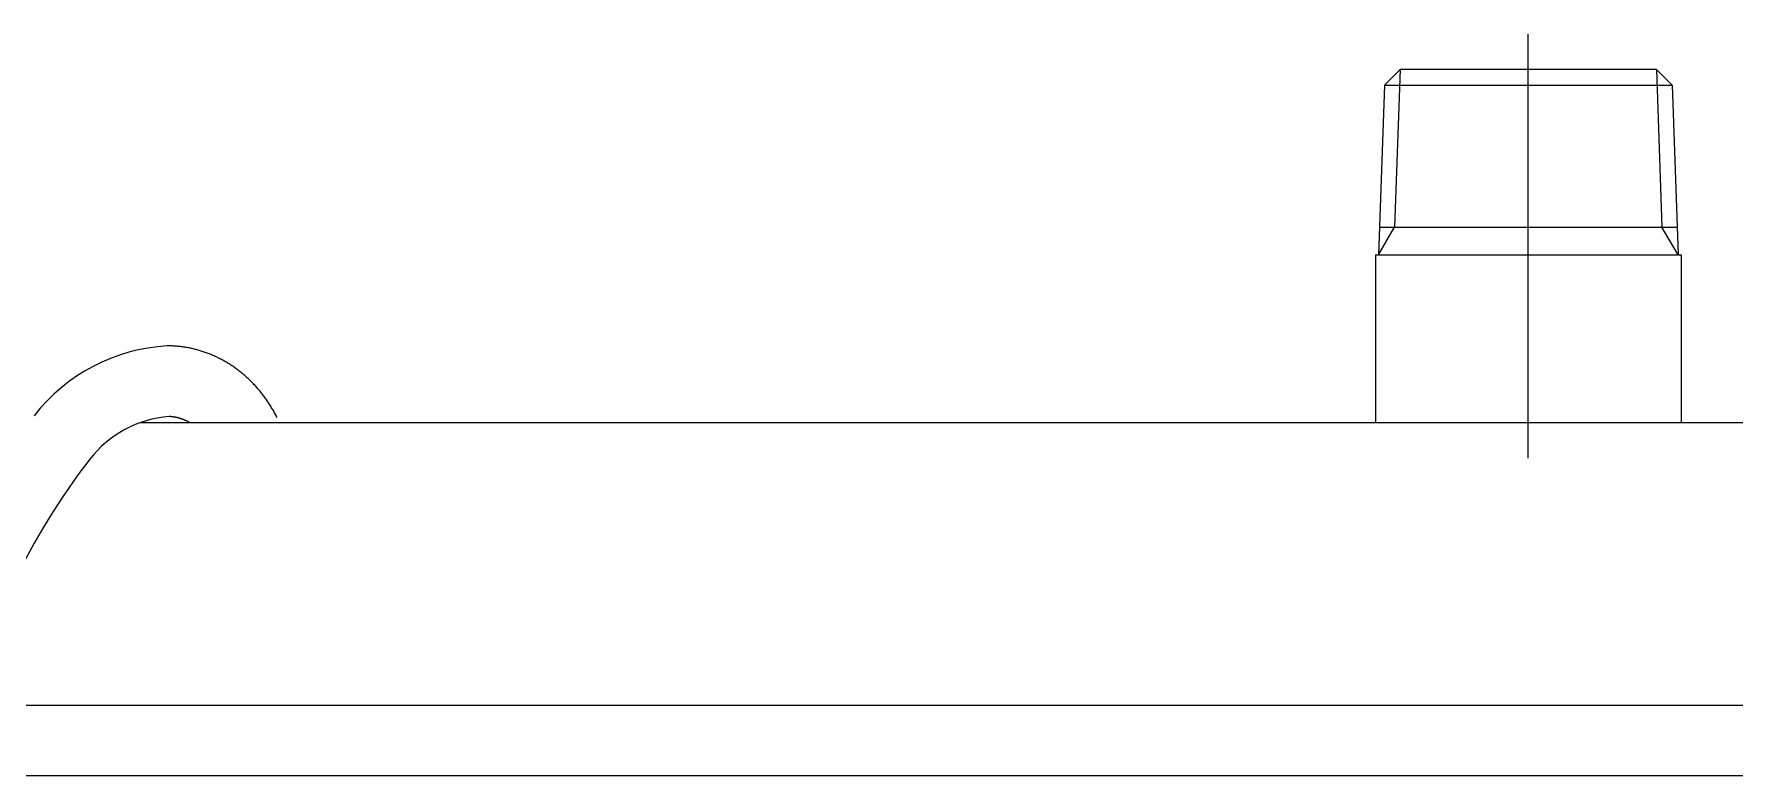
# Model space of a CAD drawing. Extents: x -277 to 885, y -771 to 197.
# Drawn here: x -124.7 to -28.4, y -347.1 to -305.1 of the extents above; entities that cross this region are included whole.
import ezdxf

# ---------------------------------------------------------------- set-up
doc = ezdxf.new("R2010")
doc.units = 0
doc.linetypes.add('CENTER', pattern=[50.8, 31.75, -6.35, 6.35, -6.35])
doc.layers.get('0').update_dxf_attribs({"linetype": 'CONTINUOUS'})
doc.layers.add('CENTER', color=1, linetype='CONTINUOUS')

msp = doc.modelspace()

# ---------------------------------------------------------------- linework, layer by layer
at = {"color": 7, "linetype": 'CONTINUOUS'}
for p, q in [((-48.258, -307.97), (-47.371, -307.083)), ((-32.864, -307.083), (-47.371, -307.083)), ((-31.977, -307.97), (-32.864, -307.083)), ((-48.258, -307.97), (-48.594, -317.586)), ((-48.258, -307.97), (-31.977, -307.97)), ((-31.977, -307.97), (-31.641, -317.586)), ((-48.538, -316.008), (-31.697, -316.008)), ((-48.767, -317.586), (-31.467, -317.586)), ((-48.767, -317.586), (-48.767, -327.083)), ((-31.467, -317.586), (-31.467, -327.083)), ((118.446, -327.083), (-118.681, -327.083)), ((-128.474, -343.083), (128.239, -343.083)), ((128.259, -347.083), (-128.494, -347.083))]:
    msp.add_line(p, q, dxfattribs=at)
at = {"color": 3, "linetype": 'CONTINUOUS'}
for p, q in [((-47.371, -307.083), (-47.682, -316.008)), ((-32.864, -307.083), (-32.553, -316.008)), ((-48.594, -317.586), (-47.682, -316.008)), ((-31.641, -317.586), (-32.553, -316.008))]:
    msp.add_line(p, q, dxfattribs=at)
at = {"color": 7, "linetype": 'CONTINUOUS'}
msp.add_polyline3d([(-110.943, -326.796, 0), (-110.972, -326.739, 0), (-111.001, -326.682, 0), (-111.031, -326.625, 0), (-111.061, -326.569, 0), (-111.091, -326.513, 0), (-111.122, -326.457, 0), (-111.153, -326.401, 0), (-111.185, -326.346, 0), (-111.217, -326.291, 0), (-111.25, -326.236, 0), (-111.283, -326.182, 0), (-111.316, -326.128, 0), (-111.35, -326.074, 0), (-111.384, -326.021, 0), (-111.419, -325.968, 0), (-111.454, -325.915, 0), (-111.489, -325.863, 0), (-111.525, -325.81, 0), (-111.561, -325.759, 0), (-111.598, -325.707, 0), (-111.635, -325.656, 0), (-111.672, -325.605, 0), (-111.71, -325.555, 0), (-111.748, -325.505, 0), (-111.786, -325.455, 0), (-111.825, -325.406, 0), (-111.864, -325.357, 0), (-111.904, -325.308, 0), (-111.944, -325.26, 0), (-111.984, -325.212, 0), (-112.025, -325.164, 0), (-112.066, -325.117, 0), (-112.107, -325.07, 0), (-112.149, -325.024, 0), (-112.191, -324.978, 0), (-112.234, -324.932, 0), (-112.277, -324.887, 0), (-112.32, -324.842, 0), (-112.363, -324.798, 0), (-112.407, -324.754, 0), (-112.451, -324.71, 0), (-112.496, -324.667, 0), (-112.54, -324.624, 0), (-112.585, -324.582, 0), (-112.631, -324.54, 0), (-112.677, -324.498, 0), (-112.723, -324.457, 0), (-112.769, -324.417, 0), (-112.816, -324.376, 0), (-112.863, -324.336, 0), (-112.91, -324.297, 0), (-112.957, -324.258, 0), (-113.005, -324.22, 0), (-113.053, -324.182, 0), (-113.102, -324.144, 0), (-113.15, -324.107, 0), (-113.199, -324.07, 0), (-113.249, -324.034, 0), (-113.298, -323.998, 0), (-113.348, -323.962, 0), (-113.398, -323.928, 0), (-113.448, -323.893, 0), (-113.499, -323.859, 0), (-113.55, -323.826, 0), (-113.601, -323.792, 0), (-113.652, -323.76, 0), (-113.704, -323.728, 0), (-113.756, -323.696, 0), (-113.808, -323.665, 0), (-113.86, -323.634, 0), (-113.912, -323.604, 0), (-113.965, -323.574, 0), (-114.018, -323.545, 0), (-114.071, -323.517, 0), (-114.125, -323.488, 0), (-114.178, -323.461, 0), (-114.232, -323.433, 0), (-114.286, -323.407, 0), (-114.34, -323.38, 0), (-114.395, -323.355, 0), (-114.449, -323.329, 0), (-114.504, -323.305, 0), (-114.559, -323.28, 0), (-114.614, -323.257, 0), (-114.67, -323.233, 0), (-114.725, -323.211, 0), (-114.781, -323.188, 0), (-114.837, -323.167, 0), (-114.893, -323.146, 0), (-114.949, -323.125, 0), (-115.005, -323.105, 0), (-115.062, -323.085, 0), (-115.118, -323.066, 0), (-115.175, -323.048, 0), (-115.232, -323.03, 0), (-115.289, -323.012, 0), (-115.346, -322.995, 0), (-115.403, -322.979, 0), (-115.461, -322.963, 0), (-115.518, -322.947, 0), (-115.576, -322.932, 0), (-115.634, -322.918, 0), (-115.692, -322.904, 0), (-115.75, -322.891, 0), (-115.808, -322.878, 0), (-115.866, -322.866, 0), (-115.924, -322.854, 0), (-115.982, -322.843, 0), (-116.041, -322.833, 0), (-116.099, -322.823, 0), (-116.158, -322.813, 0), (-116.216, -322.804, 0), (-116.275, -322.796, 0), (-116.334, -322.788, 0), (-116.393, -322.78, 0), (-116.452, -322.774, 0), (-116.511, -322.767, 0), (-116.569, -322.762, 0), (-116.628, -322.756, 0), (-116.688, -322.752, 0), (-116.747, -322.748, 0), (-116.806, -322.744, 0), (-116.865, -322.741, 0), (-116.924, -322.739, 0), (-116.983, -322.737, 0), (-117.042, -322.735, 0), (-117.101, -322.735, 0), (-117.161, -322.734, 0)], dxfattribs=at)
at = {"color": 7}
msp.add_polyline3d([(-115.887, -327.083, 0), (-115.893, -327.079, 0), (-115.899, -327.076, 0), (-115.905, -327.072, 0), (-115.911, -327.069, 0), (-115.917, -327.066, 0), (-115.923, -327.062, 0), (-115.929, -327.059, 0), (-115.936, -327.056, 0), (-115.942, -327.052, 0), (-115.948, -327.049, 0), (-115.954, -327.046, 0), (-115.96, -327.043, 0), (-115.966, -327.039, 0), (-115.972, -327.036, 0), (-115.978, -327.033, 0), (-115.984, -327.03, 0), (-115.99, -327.027, 0), (-115.996, -327.023, 0), (-116.002, -327.02, 0), (-116.008, -327.017, 0), (-116.015, -327.014, 0), (-116.021, -327.011, 0), (-116.027, -327.008, 0), (-116.033, -327.005, 0), (-116.039, -327.002, 0), (-116.045, -326.999, 0), (-116.051, -326.996, 0), (-116.057, -326.993, 0), (-116.063, -326.99, 0), (-116.069, -326.987, 0), (-116.076, -326.984, 0), (-116.082, -326.981, 0), (-116.088, -326.979, 0), (-116.094, -326.976, 0), (-116.1, -326.973, 0), (-116.106, -326.97, 0), (-116.112, -326.967, 0), (-116.118, -326.964, 0), (-116.124, -326.962, 0), (-116.131, -326.959, 0), (-116.137, -326.956, 0), (-116.143, -326.953, 0), (-116.149, -326.951, 0), (-116.155, -326.948, 0), (-116.161, -326.945, 0), (-116.167, -326.943, 0), (-116.173, -326.94, 0), (-116.18, -326.938, 0), (-116.186, -326.935, 0), (-116.192, -326.932, 0), (-116.198, -326.93, 0), (-116.204, -326.927, 0), (-116.21, -326.925, 0), (-116.216, -326.922, 0), (-116.222, -326.92, 0), (-116.229, -326.917, 0), (-116.235, -326.915, 0), (-116.241, -326.912, 0), (-116.247, -326.91, 0), (-116.253, -326.908, 0), (-116.259, -326.905, 0), (-116.265, -326.903, 0), (-116.272, -326.901, 0), (-116.278, -326.898, 0), (-116.284, -326.896, 0), (-116.29, -326.894, 0), (-116.296, -326.891, 0), (-116.302, -326.889, 0), (-116.308, -326.887, 0), (-116.315, -326.885, 0), (-116.321, -326.882, 0), (-116.327, -326.88, 0), (-116.333, -326.878, 0), (-116.339, -326.876, 0), (-116.345, -326.874, 0), (-116.351, -326.872, 0), (-116.358, -326.869, 0), (-116.364, -326.867, 0), (-116.37, -326.865, 0), (-116.376, -326.863, 0), (-116.382, -326.861, 0), (-116.388, -326.859, 0), (-116.395, -326.857, 0), (-116.401, -326.855, 0), (-116.407, -326.853, 0), (-116.413, -326.851, 0), (-116.419, -326.849, 0), (-116.425, -326.847, 0), (-116.431, -326.845, 0), (-116.438, -326.844, 0), (-116.444, -326.842, 0), (-116.45, -326.84, 0), (-116.456, -326.838, 0), (-116.462, -326.836, 0), (-116.468, -326.834, 0), (-116.475, -326.833, 0), (-116.481, -326.831, 0), (-116.487, -326.829, 0), (-116.493, -326.827, 0), (-116.499, -326.826, 0), (-116.505, -326.824, 0), (-116.512, -326.822, 0), (-116.518, -326.82, 0), (-116.524, -326.819, 0), (-116.53, -326.817, 0), (-116.536, -326.816, 0), (-116.542, -326.814, 0), (-116.548, -326.812, 0), (-116.555, -326.811, 0), (-116.561, -326.809, 0), (-116.567, -326.808, 0), (-116.573, -326.806, 0), (-116.579, -326.805, 0), (-116.585, -326.803, 0), (-116.592, -326.802, 0), (-116.598, -326.8, 0), (-116.604, -326.799, 0), (-116.61, -326.797, 0), (-116.616, -326.796, 0), (-116.622, -326.795, 0), (-116.628, -326.793, 0), (-116.635, -326.792, 0), (-116.641, -326.79, 0), (-116.647, -326.789, 0), (-116.653, -326.788, 0), (-116.659, -326.787, 0), (-116.665, -326.785, 0), (-116.672, -326.784, 0), (-116.678, -326.783, 0), (-116.684, -326.782, 0), (-116.69, -326.78, 0), (-116.696, -326.779, 0), (-116.702, -326.778, 0), (-116.708, -326.777, 0), (-116.715, -326.776, 0), (-116.721, -326.774, 0), (-116.727, -326.773, 0), (-116.733, -326.772, 0), (-116.739, -326.771, 0), (-116.745, -326.77, 0), (-116.751, -326.769, 0), (-116.758, -326.768, 0), (-116.764, -326.767, 0), (-116.77, -326.766, 0), (-116.776, -326.765, 0), (-116.782, -326.764, 0), (-116.788, -326.763, 0), (-116.794, -326.762, 0), (-116.801, -326.761, 0), (-116.807, -326.76, 0), (-116.813, -326.759, 0), (-116.819, -326.758, 0), (-116.825, -326.758, 0), (-116.831, -326.757, 0), (-116.838, -326.756, 0), (-116.844, -326.755, 0), (-116.85, -326.754, 0), (-116.856, -326.754, 0), (-116.862, -326.753, 0), (-116.868, -326.752, 0), (-116.874, -326.751, 0), (-116.881, -326.751, 0), (-116.887, -326.75, 0), (-116.893, -326.749, 0), (-116.899, -326.748, 0), (-116.905, -326.748, 0), (-116.911, -326.747, 0), (-116.917, -326.747, 0), (-116.924, -326.746, 0), (-116.93, -326.745, 0), (-116.936, -326.745, 0), (-116.942, -326.744, 0), (-116.948, -326.744, 0), (-116.954, -326.743, 0), (-116.96, -326.743, 0), (-116.967, -326.742, 0), (-116.973, -326.742, 0), (-116.979, -326.741, 0), (-116.985, -326.741, 0), (-116.991, -326.74, 0), (-116.997, -326.74, 0), (-117.003, -326.739, 0), (-117.01, -326.739, 0), (-117.016, -326.739, 0), (-117.022, -326.738, 0), (-117.028, -326.738, 0), (-117.034, -326.738, 0), (-117.04, -326.737, 0), (-117.046, -326.737, 0), (-117.053, -326.737, 0), (-117.059, -326.736, 0)], dxfattribs=at)
at = {"color": 7, "linetype": 'CONTINUOUS'}
for centre, radius, start, end in [((-116.564, -333.029), 10.312, 93.317, 142.09336), ((-116.564, -333.029), 6.312, 94.49513, 142.09336), ((-89.446, -353.808), 40.476, 142.43525, 165.97239)]:
    msp.add_arc(centre, radius, start, end, dxfattribs=at)
at = {"layer": 'CENTER', "color": 1, "linetype": 'CENTER'}
msp.add_line((-40.117, -329.083), (-40.117, -305.083), dxfattribs=at)

doc.saveas('drawing.dxf')
